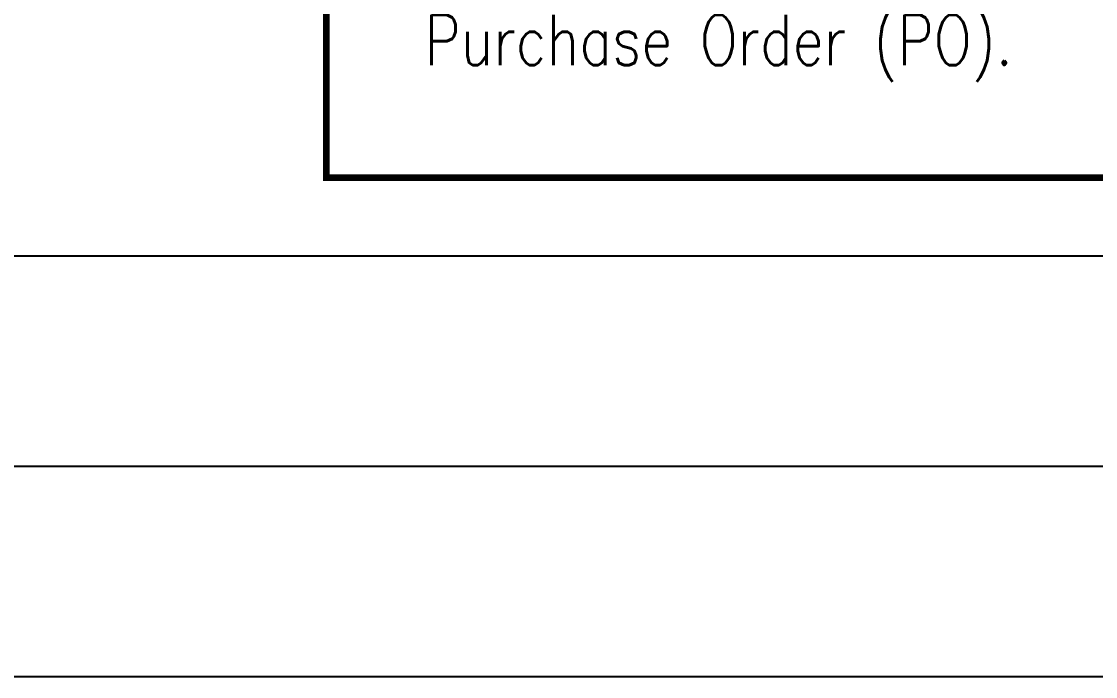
# Model space of a CAD drawing. Header units: millimetres. Extents: x 0 to 134087, y -49114 to 20834.
# Drawn here: x 25535 to 26785, y 3814 to 4577 of the extents above; entities that cross this region are included whole.
import ezdxf

# ---------------------------------------------------------------- set-up
doc = ezdxf.new("R2010")
doc.units = ezdxf.units.MM
doc.header["$LTSCALE"] = 35
doc.layers.add('BODER', color=7, linetype='Continuous')
doc.layers.add('Dim-W', color=7, linetype='Continuous')
doc.styles.add('ROMANS', font='ROMANS.shx', dxfattribs={"width": 0.8})

# ---------------------------------------------------------------- blocks, each defined once
blk = doc.blocks.new('TITLE')
at = {"layer": 'BODER'}
for p, q in [((699.671, 122.966), (823.671, 122.966)), ((699.671, 115.966), (823.671, 115.966)), ((699.671, 108.966), (823.671, 108.966))]:
    blk.add_line(p, q, dxfattribs=at)
blk = doc.blocks.new('STAMP')
at = {"const_width": 30}
blk.add_lwpolyline([(-11044.9, 0), (-11044.9, 6611.9), (0, 6611.9), (0, 0)], close=True, dxfattribs=at)
at = {"insert": (-10596.6, 1505.5), "char_height": 228.9, "width": 10455.715, "attachment_point": 1, "style": 'ROMANS'}
blk.add_mtext('CONTRACTOR permission to proceed or review taken on Vendor document shall not relieve Vendor from its responsibilities or liabilities under the Purchase Order (PO).', dxfattribs=at)

msp = doc.modelspace()

# ---------------------------------------------------------------- block references
at = {"linetype": 'ByBlock', "xscale": 34.99999999649994, "yscale": 34.99999999649994, "zscale": 34.99999999649994}
msp.add_blockref('TITLE', (0, 0), dxfattribs=at)
at = {"layer": 'Dim-W', "xscale": 0.255299612259988, "yscale": 0.255299612259988, "zscale": 0.255299612259988}
msp.add_blockref('STAMP', (28709.3599, 4394.7868), dxfattribs=at)

doc.saveas('drawing.dxf')
